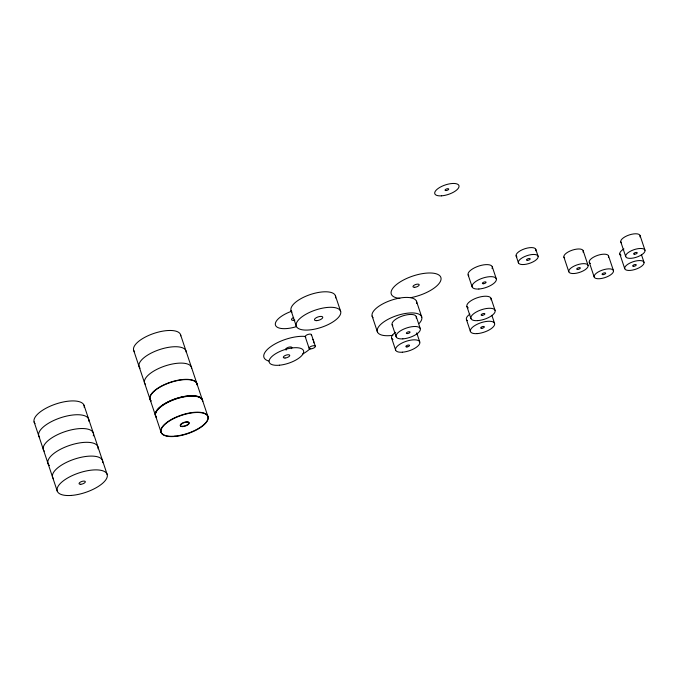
<?xml version="1.0" encoding="UTF-8"?>
<svg xmlns="http://www.w3.org/2000/svg" width="679" height="679" viewBox="0 0 679 679"><rect width="100%" height="100%" fill="white"/><g stroke="black" fill="none" stroke-linecap="round" stroke-linejoin="round"><path stroke-width="1.02" d="M640.076 235.579L644.991 250.262A10.151 3.964 -18.5 0 1 631.445 258.292A10.151 3.964 -18.5 0 1 629.603 251.671A10.151 3.964 -18.5 0 1 644.991 250.262M641.4 254.523L644.023 262.357A10.151 3.964 -18.5 0 1 630.477 270.386A10.151 3.964 -18.5 0 1 628.635 263.758A10.151 3.964 -18.5 0 1 644.023 262.357M620.784 241.868L625.699 256.552M619.817 253.963L624.731 268.646M608.545 255.975L613.46 270.658A10.151 3.964 -18.5 0 1 599.913 278.687A10.151 3.964 -18.5 0 1 598.063 272.058A10.151 3.964 -18.5 0 1 613.46 270.658M589.253 262.264L594.167 276.947M583.185 250.772L588.09 265.455A10.151 3.964 -18.5 0 1 574.544 273.484A10.151 3.964 -18.5 0 1 572.703 266.855A10.151 3.964 -18.5 0 1 588.09 265.455M563.893 257.061L568.798 271.744M535.756 249.261L538.116 256.314A10.372 4.049 -18.5 0 1 524.273 264.496A10.372 4.049 -18.5 0 1 522.389 257.723A10.372 4.049 -18.5 0 1 538.116 256.289M516.099 255.83L518.459 262.883M492.241 266.703L496.273 278.738M491.027 298.319L495.05 310.354M491.868 315.319L494.558 323.34M468.145 274.936L472.177 286.971M466.931 306.552L470.954 318.587M466.431 319.537L470.454 331.573M416.465 301.204L421.786 317.127M416.227 316.55L420.259 328.585M416.719 332.905L419.741 341.927M392.131 324.774L396.163 336.809M391.622 338.125L395.645 350.152M372.109 316.032L377.431 331.946M335.358 295.569L340.688 311.491A23.392 9.141 -18.5 0 1 309.446 329.943A23.392 9.141 -18.5 0 1 305.194 314.683A23.392 9.141 -18.5 0 1 340.671 311.44M311.449 334.628L315.336 346.239M305.236 336.733L309.123 348.344M291.002 310.396L296.324 326.319M180.47 334.467L208.063 416.931M133.593 350.135L161.186 432.591M83.992 405.176L107.214 474.604M34.086 421.854L57.308 491.282M468.782 275.81A12.731 4.974 -18.5 0 1 479.34 265.871A12.731 4.974 -18.5 0 1 492.088 268.621M392.971 339.475A12.731 4.974 -18.5 0 1 395.704 332.294M392.768 325.657A12.731 4.974 -18.5 0 1 402.893 315.845A12.731 4.974 -18.5 0 1 416.235 318.052M468.281 307.901A12.731 4.974 -18.5 0 1 476.836 297.911A12.731 4.974 -18.5 0 1 491.027 299.821M467.398 320.666A12.731 4.974 -18.5 0 1 469.876 314.131M564.656 258.062A10.151 3.964 -18.5 0 1 572.499 250.084A10.151 3.964 -18.5 0 1 583.049 252.087M516.889 256.874A10.372 4.049 -18.5 0 1 524.901 248.726A10.372 4.049 -18.5 0 1 535.68 250.772M590.441 263.511A10.151 3.964 -18.5 0 1 597.384 255.448A10.151 3.964 -18.5 0 1 608.409 257.29M621.548 242.87A10.151 3.964 -18.5 0 1 629.391 234.892A10.151 3.964 -18.5 0 1 639.941 236.895M621.013 255.211A10.151 3.964 -18.5 0 1 623.916 248.964M305.856 337.191A3.276 1.282 -18.5 0 1 307.867 334.492A3.276 1.282 -18.5 0 1 311.288 335.324M392.886 335.299A23.392 9.141 -18.5 0 1 378.661 326.709A23.392 9.141 -18.5 0 1 408.945 313.036A23.392 9.141 -18.5 0 1 419.164 323.433M373.085 317.721A23.392 9.141 -18.5 0 1 391.927 300.008A23.392 9.141 -18.5 0 1 416.617 303.547M291.978 312.085A23.392 9.141 -18.5 0 1 310.821 294.372A23.392 9.141 -18.5 0 1 335.519 297.92M156.493 417.262A24.716 9.659 -18.5 0 1 175.199 398.955A24.716 9.659 -18.5 0 1 202.614 401.213M156.594 417.551A24.716 9.659 -18.5 0 1 175.292 399.244A24.716 9.659 -18.5 0 1 202.715 401.51M145.544 384.543A24.716 9.659 -18.5 0 1 164.25 366.236A24.716 9.659 -18.5 0 1 191.665 368.493M140.069 368.171A24.716 9.659 -18.5 0 1 158.767 349.863A24.716 9.659 -18.5 0 1 186.19 352.121M134.629 351.917A24.716 9.659 -18.5 0 1 153.335 333.61A24.716 9.659 -18.5 0 1 180.75 335.867M150.976 400.771A24.716 9.659 -18.5 0 1 169.682 382.472A24.716 9.659 -18.5 0 1 197.097 384.73M151.061 401.034A24.716 9.659 -18.5 0 1 169.767 382.727A24.716 9.659 -18.5 0 1 197.182 384.985M156.459 417.152A24.716 9.659 -18.5 0 1 175.157 398.845A24.716 9.659 -18.5 0 1 202.58 401.102M53.463 478.746A26.32 10.287 -18.5 0 1 74.724 459.038A26.32 10.287 -18.5 0 1 102.69 462.628M49.431 465.505A26.32 10.287 -18.5 0 1 69.216 445.543A26.32 10.287 -18.5 0 1 98.073 448.827M44.245 451.179A26.32 10.287 -18.5 0 1 66.389 431.19A26.32 10.287 -18.5 0 1 93.286 435.876M39.628 437.378A26.32 10.287 -18.5 0 1 60.881 417.678A26.32 10.287 -18.5 0 1 88.847 421.26M35.011 423.569A26.32 10.287 -18.5 0 1 56.272 403.861A26.32 10.287 -18.5 0 1 84.238 407.451M294.881 320.123A3.862 1.511 -18.5 0 1 291.546 319.741A3.862 1.511 -18.5 0 1 293.684 317.441M296.562 326.582A20.625 8.055 -18.5 0 1 275.521 325.3A20.625 8.055 -18.5 0 1 290.714 311.593M286.241 350.024A3.276 1.282 -18.5 0 1 286.682 348.106A3.276 1.282 -18.5 0 1 290.901 346.952A3.276 1.282 -18.5 0 1 291.257 348.65M312.679 339.313A26.142 10.21 -18.5 0 1 313.681 342.802M309.853 348.887A26.142 10.21 -18.5 0 1 302.384 354.2M268.816 361.067A26.142 10.21 -18.5 0 1 271.583 346.069A26.142 10.21 -18.5 0 1 304.99 336.411M399.812 298.378A26.142 10.21 -18.5 0 1 403.946 279.773A26.142 10.21 -18.5 0 1 440.79 277.253A26.142 10.21 -18.5 0 1 410.905 297.623M478.882 289.016A12.731 4.974 -18.5 0 0 496.366 279.103A12.731 4.974 -18.5 0 0 477.413 280.444A12.731 4.974 -18.5 0 0 478.882 289.016M483.473 283.729A1.935 0.755 -18.5 0 0 486.062 282.201A1.935 0.755 -18.5 0 0 483.134 282.464A1.935 0.755 -18.5 0 0 483.473 283.729M402.358 352.206A12.731 4.974 -18.5 0 0 419.843 342.292A12.731 4.974 -18.5 0 0 400.882 343.625A12.731 4.974 -18.5 0 0 402.358 352.206M406.95 346.918A1.935 0.755 -18.5 0 0 409.539 345.39A1.935 0.755 -18.5 0 0 406.602 345.653A1.935 0.755 -18.5 0 0 406.95 346.918M402.868 338.863A12.731 4.974 -18.5 0 0 420.352 328.95A12.731 4.974 -18.5 0 0 401.399 330.283A12.731 4.974 -18.5 0 0 402.868 338.863M407.459 333.576A1.935 0.755 -18.5 0 0 410.048 332.048A1.935 0.755 -18.5 0 0 407.12 332.311A1.935 0.755 -18.5 0 0 407.459 333.576M477.668 320.632A12.731 4.974 -18.5 0 0 495.152 310.719A12.731 4.974 -18.5 0 0 476.191 312.06A12.731 4.974 -18.5 0 0 477.668 320.632M482.26 315.353A1.935 0.755 -18.5 0 0 484.848 313.817A1.935 0.755 -18.5 0 0 481.92 314.08A1.935 0.755 -18.5 0 0 482.26 315.353M477.167 333.618A12.731 4.974 -18.5 0 0 494.651 323.705A12.731 4.974 -18.5 0 0 475.69 325.046A12.731 4.974 -18.5 0 0 477.167 333.618M481.759 328.33A1.935 0.755 -18.5 0 0 484.348 326.803A1.935 0.755 -18.5 0 0 481.419 327.066A1.935 0.755 -18.5 0 0 481.759 328.33M577.676 269.444A1.901 0.738 -18.5 0 0 580.341 267.993A1.901 0.738 -18.5 0 0 577.557 268.137A1.901 0.738 -18.5 0 0 577.676 269.444M446.095 190.544A1.935 0.755 -18.5 0 0 448.717 189.034A1.935 0.755 -18.5 0 0 445.814 189.263A1.935 0.755 -18.5 0 0 446.095 190.544M441.537 195.832A12.731 4.974 -18.5 0 0 459.021 185.919A12.731 4.974 -18.5 0 0 440.06 187.251A12.731 4.974 -18.5 0 0 441.537 195.832M527.473 260.371A1.944 0.755 -18.5 0 0 530.197 258.886A1.944 0.755 -18.5 0 0 527.345 259.03A1.944 0.755 -18.5 0 0 527.473 260.371M603.045 274.656A1.901 0.738 -18.5 0 0 605.702 273.196A1.901 0.738 -18.5 0 0 602.927 273.34A1.901 0.738 -18.5 0 0 603.045 274.656M634.576 254.26A1.901 0.738 -18.5 0 0 637.241 252.8A1.901 0.738 -18.5 0 0 634.458 252.944A1.901 0.738 -18.5 0 0 634.576 254.26M633.609 266.346A1.901 0.738 -18.5 0 0 636.274 264.895A1.901 0.738 -18.5 0 0 633.49 265.039A1.901 0.738 -18.5 0 0 633.609 266.346M279.442 365.209A18.078 7.062 -18.5 0 0 303.581 350.907A18.078 7.062 -18.5 0 0 276.158 353.403A18.078 7.062 -18.5 0 0 279.442 365.209M285.019 358.02A3.387 1.324 -18.5 0 0 289.763 355.423A3.387 1.324 -18.5 0 0 284.807 355.686A3.387 1.324 -18.5 0 0 285.019 358.02M310.761 348.879A3.276 1.282 -18.5 0 0 315.362 346.366A3.276 1.282 -18.5 0 0 310.558 346.621A3.276 1.282 -18.5 0 0 310.761 348.879M316.66 320.649A4.38 1.714 -18.5 0 0 322.797 317.288A4.38 1.714 -18.5 0 0 316.389 317.628A4.38 1.714 -18.5 0 0 316.66 320.649M174.944 436.139A24.716 9.659 -18.5 0 0 207.952 416.583A24.716 9.659 -18.5 0 0 170.454 420.004A24.716 9.659 -18.5 0 0 174.944 436.139M182.575 426.31A4.626 1.808 -18.5 0 0 189.068 422.762A4.626 1.808 -18.5 0 0 182.286 423.119A4.626 1.808 -18.5 0 0 182.575 426.31M175.046 436.436A24.716 9.659 -18.5 0 0 208.046 416.881A24.716 9.659 -18.5 0 0 170.556 420.301A24.716 9.659 -18.5 0 0 175.046 436.436M182.676 426.607A4.626 1.808 -18.5 0 0 189.161 423.051A4.626 1.808 -18.5 0 0 182.379 423.416A4.626 1.808 -18.5 0 0 182.676 426.607M71.329 495.432A26.32 10.287 -18.5 0 0 107.274 474.876A26.32 10.287 -18.5 0 0 67.942 477.812A26.32 10.287 -18.5 0 0 71.329 495.432M80.716 484.288A3.302 1.29 -18.5 0 0 85.342 481.759A3.302 1.29 -18.5 0 0 80.512 482.014A3.302 1.29 -18.5 0 0 80.716 484.288M414.674 287.302A3.276 1.282 -18.5 0 0 419.206 284.764A3.276 1.282 -18.5 0 0 414.351 285.078A3.276 1.282 -18.5 0 0 414.674 287.302"/></g></svg>
